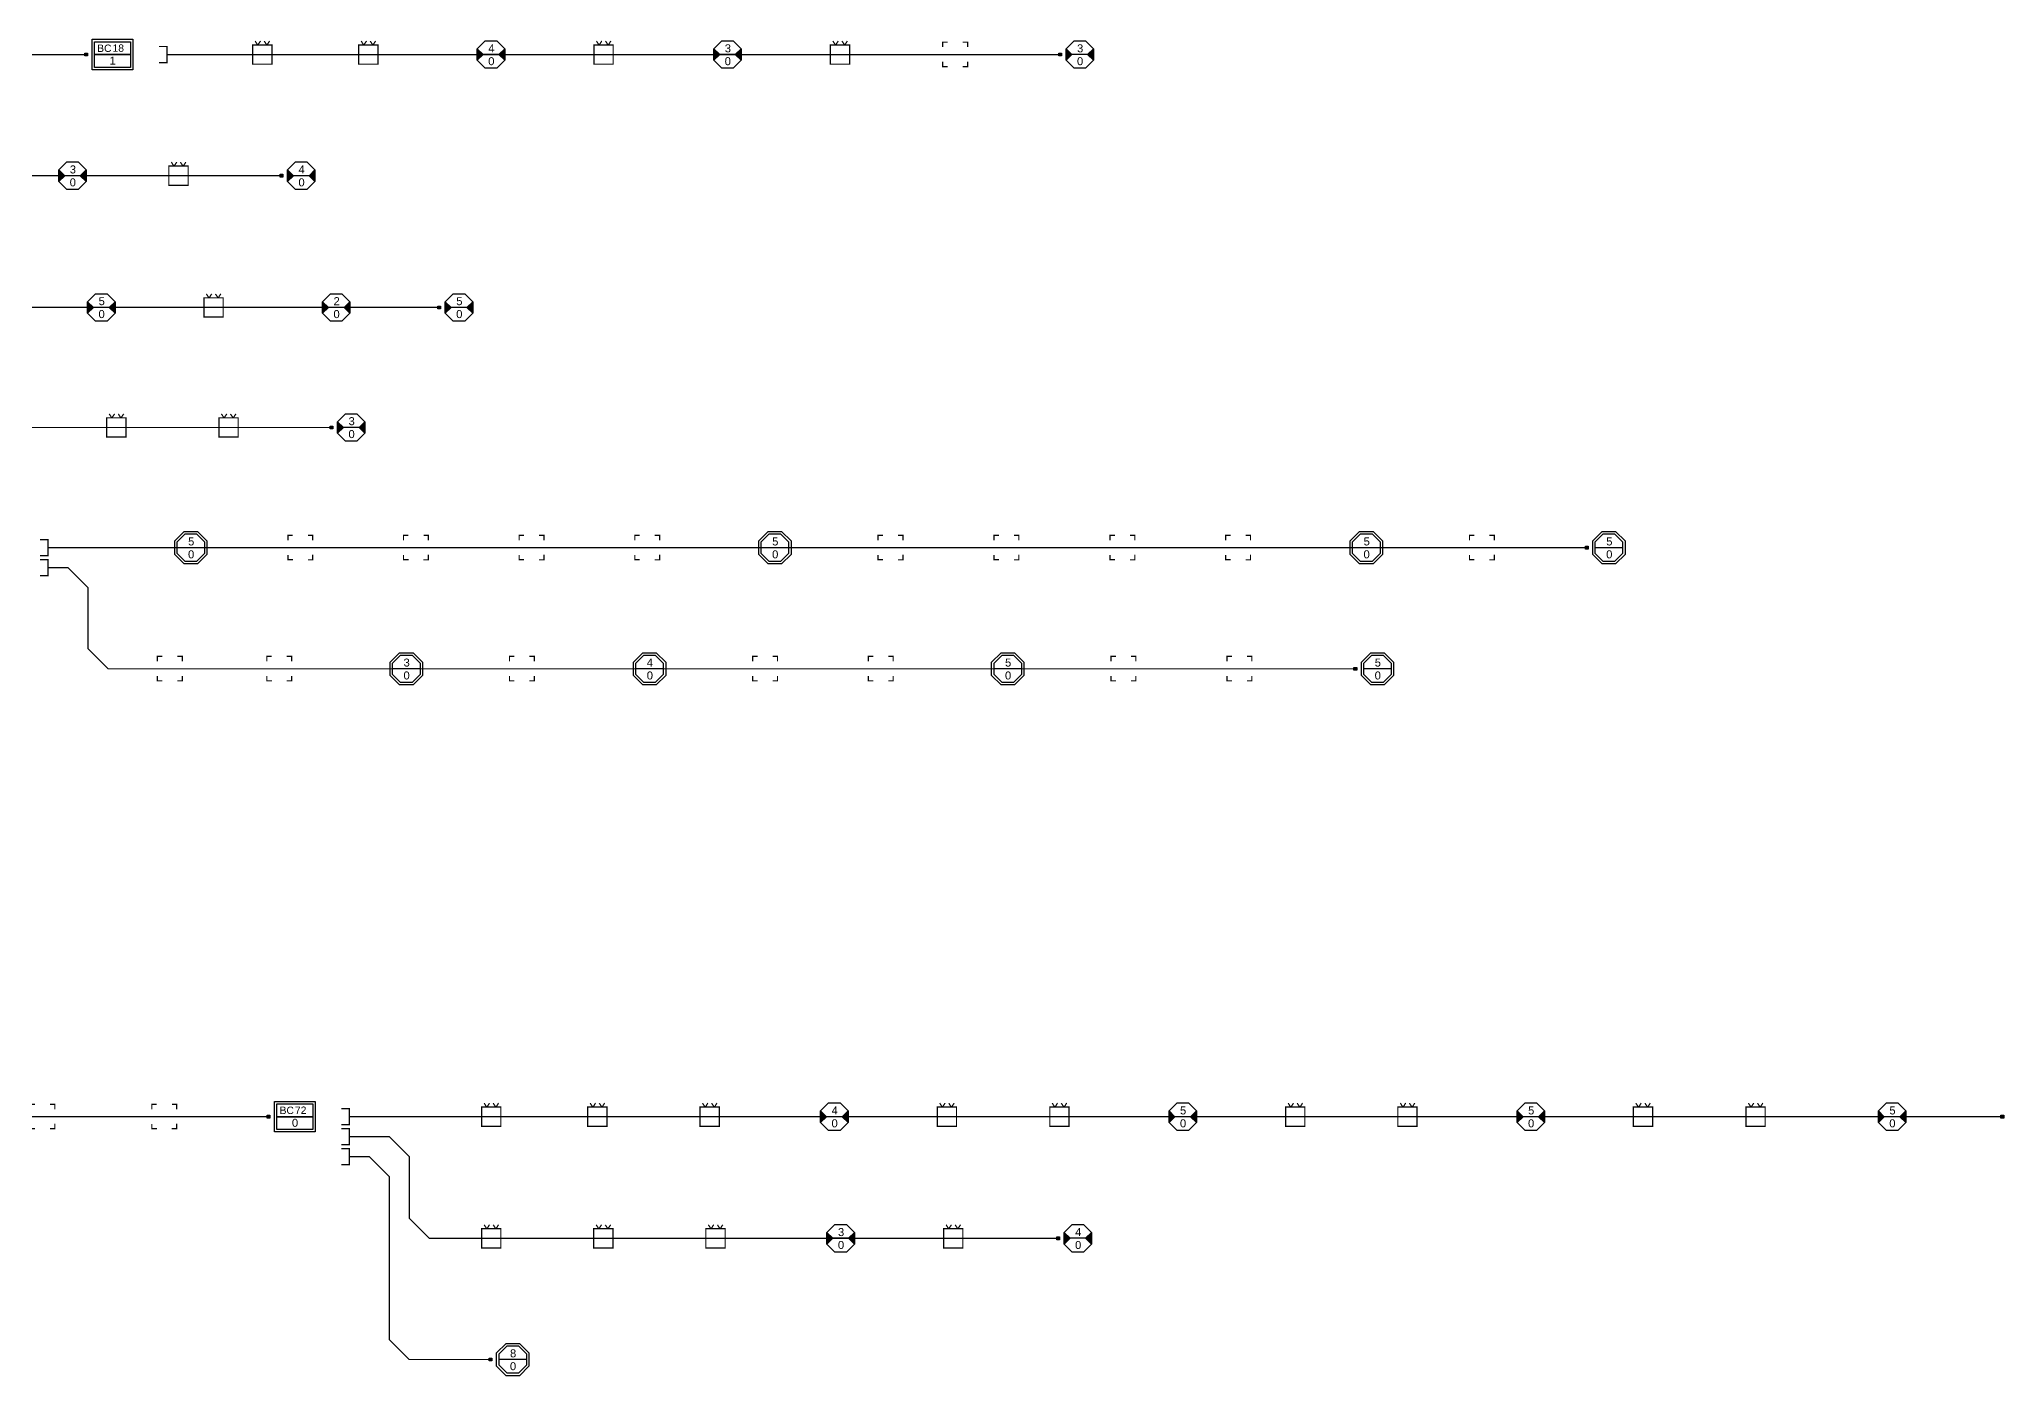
# Model space of a CAD drawing. Header units: millimetres. Extents: x -8 to 2215, y -1075 to 4.
# Drawn here: x 583.6 to 1074.5, y -329.9 to 3.8 of the extents above; entities that cross this region are included whole.
import ezdxf
from ezdxf.enums import TextEntityAlignment as Align

# ---------------------------------------------------------------- set-up
doc = ezdxf.new("R2010")
doc.units = ezdxf.units.MM
for name, color, linetype in [('1 - 012Fo Conduite', 4, '12Fo'), ('1 - 024Fo Conduite', 110, '24Fo'), ('1 - 072Fo Conduite', 40, '72Fo'), ('1 - 096Fo Conduite', 30, '96Fo'), ('2 - 012Fo Aerien', 4, '12Fo AERIEN'), ('2 - 024Fo Aerien', 110, '24Fo AERIEN'), ('2 - 048Fo Aerien', 60, '48Fo AERIEN'), ('BPE', 122, 'Continuous'), ('BPEFACADE', 7, 'Continuous'), ('PBO-CHB', 122, 'Continuous'), ('PBO-POT', 5, 'Continuous'), ('PBOCHB', 7, 'Continuous'), ('PBOPOT', 7, 'Continuous'), ('PDTCHB', 7, 'Continuous'), ('PDTPOT', 7, 'Continuous')]:
    doc.layers.add(name, color=color, linetype=linetype)
doc.styles.add('arial', font='Arial')
doc.styles.get("Standard").update_dxf_attribs({"font": 'Arial'})
doc.styles.add('TimeNR', font='Arial')
doc.linetypes.add('12Fo', pattern='A,4,-0.5,["12Fo",Standard,S=1,R=0,X=0,Y=-0.5],-3.65', length=8.15)
doc.linetypes.add('12Fo AERIEN', pattern='A,4,[131,Arial,S=1,R=0,X=0,Y=-1],4,-0.5,["12Fo",Standard,S=1,R=0,X=0,Y=-0.5],-3.65', length=12.15)
doc.linetypes.add('24Fo', pattern='A,4,-0.5,["24Fo",Standard,S=1,R=0,X=0,Y=-0.5],-3.65', length=8.15)
doc.linetypes.add('24Fo AERIEN', pattern='A,4,[131,Arial,S=1,R=0,X=0,Y=-1],4,-0.5,["24Fo",Standard,S=1,R=0,X=0,Y=-0.5],-3.65', length=12.15)
doc.linetypes.add('48Fo AERIEN', pattern='A,4,[131,Arial,S=1,R=0,X=0,Y=-1],4,-0.5,["48Fo",Standard,S=1,R=0,X=0,Y=-0.5],-3.65', length=12.15)
doc.linetypes.add('72Fo', pattern='A,4,-0.5,["72Fo",Standard,S=1,R=0,X=0,Y=-0.5],-3.65', length=8.15)
doc.linetypes.add('96Fo', pattern='A,4,-0.5,["96Fo",Standard,S=1,R=0,X=0,Y=-0.5],-3.65', length=8.15)

# ---------------------------------------------------------------- blocks, each defined once
blk = doc.blocks.new('PBOPOT')
for points in [[(-3.43, -1.43), (-1.95, 0), (-3.43, 1.43)], [(3.43, 1.43), (1.95, 0), (3.43, -1.43)]]:
    blk.add_hatch(color=256).paths.add_polyline_path(points)
at = {"flags": 128}
blk.add_lwpolyline([(1.43, 3.43), (3.43, 1.43), (3.43, -1.43), (1.43, -3.43), (-1.43, -3.43), (-3.43, -1.43), (-3.43, 1.43), (-1.43, 3.43)], close=True, dxfattribs=at)
for points in [[(-3.43, -1.43), (-1.95, 0), (-3.43, 1.43)], [(1.95, 0), (-1.95, 0)], [(3.43, -1.43), (1.95, 0), (3.43, 1.43)]]:
    blk.add_lwpolyline(points, dxfattribs=at)
at = {"color": 0}
blk.add_attdef('NOE_NUM', text='', height=2, dxfattribs=at).set_placement((0, 8.27), align=Align.MIDDLE_CENTER)
at = {"color": 0, "style": 'arial'}
for tag, p in [('NOE_NBLR', (0.1, 1.56)), ('NOE_NBEPIS', (0.08, -1.66))]:
    blk.add_attdef(tag, text='', height=2, dxfattribs=at).set_placement(p, align=Align.MIDDLE_CENTER)
at = {"flags": 1}
for tag, p in [('MAT_REF', (-0.03, -4.61)), ('ADR_VILLE', (-0.18, -8.61)), ('NOE_USAGE', (0, -6.61)), ('ADR_INSEE', (-0.07, -9.61)), ('ADR_VOIE', (-0.1, -8.11)), ('ADR_CPLT', (-0.06, -9.11)), ('NOE_TYPE', (-0.04, -5.11)), ('MAT_CAPA', (-0.03, -5.61)), ('ADR_NUM', (0.03, -7.61)), ('.', (0.05, -7.11)), ('INF_NATURE', (-0.09, -11.61)), ('INF_PROPRI', (-0.1, -12.11)), ('SEC_NUM', (0.02, -11.11)), ('ADR_CP', (-0.01, -10.11))]:
    blk.add_attdef(tag, text='', height=0.3, dxfattribs=at).set_placement(p, align=Align.MIDDLE_CENTER)
blk.add_attdef('NOE_POSE', text='', height=0.3, dxfattribs=at).set_placement((-1.13, -6.06), align=Align.MIDDLE_LEFT)
blk.add_attdef('INF_NUM', text='', height=0.3, dxfattribs=at).set_placement((0.95, -10.55), align=Align.MIDDLE_RIGHT)
blk = doc.blocks.new('BLKSYN.091')
at = {"layer": 'PBO-POT', "linetype": 'ByBlock'}
ref = blk.add_blockref('PBOPOT', (0, 0), dxfattribs=at)
ref.add_attrib('NOE_NBLR', '4', dxfattribs={"layer": '0', "height": 2, "style": 'arial'}).set_placement((0.1, 1.56), align=Align.MIDDLE_CENTER)
ref.add_attrib('NOE_NBEPIS', '0', dxfattribs={"layer": '0', "height": 2, "style": 'arial'}).set_placement((0.08, -1.66), align=Align.MIDDLE_CENTER)
blk = doc.blocks.new('BLKSYN.094')
at = {"layer": 'PBO-POT', "linetype": 'ByBlock'}
ref = blk.add_blockref('PBOPOT', (0, 0), dxfattribs=at)
ref.add_attrib('NOE_NBLR', '3', dxfattribs={"layer": '0', "height": 2, "style": 'arial'}).set_placement((0.1, 1.56), align=Align.MIDDLE_CENTER)
ref.add_attrib('NOE_NBEPIS', '0', dxfattribs={"layer": '0', "height": 2, "style": 'arial'}).set_placement((0.08, -1.66), align=Align.MIDDLE_CENTER)
blk = doc.blocks.new('BLKSYN.096')
at = {"layer": 'PBO-POT', "linetype": 'ByBlock'}
ref = blk.add_blockref('PBOPOT', (0, 0), dxfattribs=at)
ref.add_attrib('NOE_NBLR', '3', dxfattribs={"layer": '0', "height": 2, "style": 'arial'}).set_placement((0.1, 1.56), align=Align.MIDDLE_CENTER)
ref.add_attrib('NOE_NBEPIS', '0', dxfattribs={"layer": '0', "height": 2, "style": 'arial'}).set_placement((0.08, -1.66), align=Align.MIDDLE_CENTER)
blk = doc.blocks.new('BLKSYN.087')
at = {"layer": 'PBO-POT', "linetype": 'ByBlock'}
ref = blk.add_blockref('PBOPOT', (0, 0), dxfattribs=at)
ref.add_attrib('NOE_NBLR', '3', dxfattribs={"layer": '0', "height": 2, "style": 'arial'}).set_placement((0.1, 1.56), align=Align.MIDDLE_CENTER)
ref.add_attrib('NOE_NBEPIS', '0', dxfattribs={"layer": '0', "height": 2, "style": 'arial'}).set_placement((0.08, -1.66), align=Align.MIDDLE_CENTER)
blk = doc.blocks.new('BLKSYN.088')
at = {"layer": 'PBO-POT', "linetype": 'ByBlock'}
ref = blk.add_blockref('PBOPOT', (0, 0), dxfattribs=at)
ref.add_attrib('NOE_NBLR', '4', dxfattribs={"layer": '0', "height": 2, "style": 'arial'}).set_placement((0.1, 1.56), align=Align.MIDDLE_CENTER)
ref.add_attrib('NOE_NBEPIS', '0', dxfattribs={"layer": '0', "height": 2, "style": 'arial'}).set_placement((0.08, -1.66), align=Align.MIDDLE_CENTER)
blk = doc.blocks.new('BLKSYN.081')
at = {"layer": 'PBO-POT', "linetype": 'ByBlock'}
ref = blk.add_blockref('PBOPOT', (0, 0), dxfattribs=at)
ref.add_attrib('NOE_NBLR', '5', dxfattribs={"layer": '0', "height": 2, "style": 'arial'}).set_placement((0.1, 1.56), align=Align.MIDDLE_CENTER)
ref.add_attrib('NOE_NBEPIS', '0', dxfattribs={"layer": '0', "height": 2, "style": 'arial'}).set_placement((0.08, -1.66), align=Align.MIDDLE_CENTER)
blk = doc.blocks.new('BLKSYN.083')
at = {"layer": 'PBO-POT', "linetype": 'ByBlock'}
ref = blk.add_blockref('PBOPOT', (0, 0), dxfattribs=at)
ref.add_attrib('NOE_NBLR', '2', dxfattribs={"layer": '0', "height": 2, "style": 'arial'}).set_placement((0.1, 1.56), align=Align.MIDDLE_CENTER)
ref.add_attrib('NOE_NBEPIS', '0', dxfattribs={"layer": '0', "height": 2, "style": 'arial'}).set_placement((0.08, -1.66), align=Align.MIDDLE_CENTER)
blk = doc.blocks.new('BLKSYN.085')
at = {"layer": 'PBO-POT', "linetype": 'ByBlock'}
ref = blk.add_blockref('PBOPOT', (0, 0), dxfattribs=at)
ref.add_attrib('NOE_NBLR', '5', dxfattribs={"layer": '0', "height": 2, "style": 'arial'}).set_placement((0.1, 1.56), align=Align.MIDDLE_CENTER)
ref.add_attrib('NOE_NBEPIS', '0', dxfattribs={"layer": '0', "height": 2, "style": 'arial'}).set_placement((0.08, -1.66), align=Align.MIDDLE_CENTER)
blk = doc.blocks.new('BLKSYN.074')
at = {"layer": 'PBO-POT', "linetype": 'ByBlock'}
ref = blk.add_blockref('PBOPOT', (0, 0), dxfattribs=at)
ref.add_attrib('NOE_NBLR', '3', dxfattribs={"layer": '0', "height": 2, "style": 'arial'}).set_placement((0.1, 1.56), align=Align.MIDDLE_CENTER)
ref.add_attrib('NOE_NBEPIS', '0', dxfattribs={"layer": '0', "height": 2, "style": 'arial'}).set_placement((0.08, -1.66), align=Align.MIDDLE_CENTER)
blk = doc.blocks.new('BLKSYN.001')
at = {"layer": 'PBO-POT', "linetype": 'ByBlock'}
ref = blk.add_blockref('PBOPOT', (0, 0), dxfattribs=at)
ref.add_attrib('NOE_NBLR', '4', dxfattribs={"layer": '0', "height": 2, "style": 'arial'}).set_placement((0.1, 1.56), align=Align.MIDDLE_CENTER)
ref.add_attrib('NOE_NBEPIS', '0', dxfattribs={"layer": '0', "height": 2, "style": 'arial'}).set_placement((0.08, -1.66), align=Align.MIDDLE_CENTER)
blk = doc.blocks.new('BLKSYN.005')
at = {"layer": 'PBO-POT', "linetype": 'ByBlock'}
ref = blk.add_blockref('PBOPOT', (0, 0), dxfattribs=at)
ref.add_attrib('NOE_NBLR', '5', dxfattribs={"layer": '0', "height": 2, "style": 'arial'}).set_placement((0.1, 1.56), align=Align.MIDDLE_CENTER)
ref.add_attrib('NOE_NBEPIS', '0', dxfattribs={"layer": '0', "height": 2, "style": 'arial'}).set_placement((0.08, -1.66), align=Align.MIDDLE_CENTER)
blk = doc.blocks.new('BLKSYN.008')
at = {"layer": 'PBO-POT', "linetype": 'ByBlock'}
ref = blk.add_blockref('PBOPOT', (0, 0), dxfattribs=at)
ref.add_attrib('NOE_NBLR', '5', dxfattribs={"layer": '0', "height": 2, "style": 'arial'}).set_placement((0.1, 1.56), align=Align.MIDDLE_CENTER)
ref.add_attrib('NOE_NBEPIS', '0', dxfattribs={"layer": '0', "height": 2, "style": 'arial'}).set_placement((0.08, -1.66), align=Align.MIDDLE_CENTER)
blk = doc.blocks.new('BLKSYN.011')
at = {"layer": 'PBO-POT', "linetype": 'ByBlock'}
ref = blk.add_blockref('PBOPOT', (0, 0), dxfattribs=at)
ref.add_attrib('NOE_NBLR', '5', dxfattribs={"layer": '0', "height": 2, "style": 'arial'}).set_placement((0.1, 1.56), align=Align.MIDDLE_CENTER)
ref.add_attrib('NOE_NBEPIS', '0', dxfattribs={"layer": '0', "height": 2, "style": 'arial'}).set_placement((0.08, -1.66), align=Align.MIDDLE_CENTER)
blk = doc.blocks.new('BLKSYN.034')
at = {"layer": 'PBO-POT', "linetype": 'ByBlock'}
ref = blk.add_blockref('PBOPOT', (0, 0), dxfattribs=at)
ref.add_attrib('NOE_NBLR', '3', dxfattribs={"layer": '0', "height": 2, "style": 'arial'}).set_placement((0.1, 1.56), align=Align.MIDDLE_CENTER)
ref.add_attrib('NOE_NBEPIS', '0', dxfattribs={"layer": '0', "height": 2, "style": 'arial'}).set_placement((0.08, -1.66), align=Align.MIDDLE_CENTER)
blk = doc.blocks.new('BLKSYN.038')
at = {"layer": 'PBO-POT', "linetype": 'ByBlock'}
ref = blk.add_blockref('PBOPOT', (0, 0), dxfattribs=at)
ref.add_attrib('NOE_NBLR', '4', dxfattribs={"layer": '0', "height": 2, "style": 'arial'}).set_placement((0.1, 1.56), align=Align.MIDDLE_CENTER)
ref.add_attrib('NOE_NBEPIS', '0', dxfattribs={"layer": '0', "height": 2, "style": 'arial'}).set_placement((0.08, -1.66), align=Align.MIDDLE_CENTER)
blk = doc.blocks.new('BPECHB')
at = {"color": 122, "linetype": 'Continuous', "flags": 128}
for points in [[(-5.09, 3.81), (5.09, 3.81), (5.09, -3.81), (-5.09, -3.81)], [(-4.49, 3.21), (4.49, 3.21), (4.49, -3.21), (-4.49, -3.21)]]:
    blk.add_lwpolyline(points, close=True, dxfattribs=at)
at = {"color": 122, "flags": 128}
for points in [[(-4.49, 3.21), (4.49, 3.21), (4.49, 0), (-4.49, 0)], [(-4.49, 0), (4.49, 0), (4.49, -3.21), (-4.49, -3.21)]]:
    blk.add_lwpolyline(points, close=True, dxfattribs=at)
at = {"color": 122}
blk.add_text(' BC', height=1.844, dxfattribs=at).set_placement((-4.55, 0.66))
at = {"color": 122, "flags": 1}
blk.add_attdef('NOE_NUM', text='', height=2, dxfattribs=at).set_placement((0.27, 7.15), align=Align.MIDDLE_CENTER)
at = {"color": 122, "linetype": 'ByBlock', "style": 'TimeNR'}
blk.add_attdef('NOE_NBEPIS', text='', height=1.84, dxfattribs=at).set_placement((0, 1.61), align=Align.MIDDLE_LEFT)
at = {"color": 122, "style": 'arial'}
blk.add_attdef('NOE_NBLR', text='', height=2, dxfattribs=at).set_placement((0.02, -1.53), align=Align.MIDDLE_CENTER)
at = {"flags": 1}
for tag, p in [('NOE_USAGE', (0.24, -7.73)), ('ADR_VILLE', (0.25, -9.73)), ('MAT_CAPA', (0.24, -6.73)), ('NOE_TYPE', (0.24, -6.23)), ('ADR_VOIE', (0.25, -9.23)), ('ADR_NUM', (0.25, -8.73)), ('MAT_REF', (0.24, -5.73)), ('.', (0.24, -8.23)), ('INF_NATURE', (0.24, -12.73)), ('INF_PROPRI', (0.24, -13.23)), ('ADR_INSEE', (0.25, -10.73)), ('ADR_CPLT', (0.25, -10.23)), ('SEC_NUM', (0.24, -12.23)), ('ADR_CP', (0.25, -11.23))]:
    blk.add_attdef(tag, text='', height=0.3, dxfattribs=at).set_placement(p, align=Align.MIDDLE_CENTER)
blk.add_attdef('NOE_POSE', text='', height=0.3, dxfattribs=at).set_placement((-0.88, -7.18), align=Align.MIDDLE_LEFT)
blk.add_attdef('INF_NUM', text='', height=0.3, dxfattribs=at).set_placement((1.24, -11.67), align=Align.MIDDLE_RIGHT)
blk = doc.blocks.new('BLKSYN.099')
at = {"layer": 'BPE', "linetype": 'ByBlock'}
ref = blk.add_blockref('BPECHB', (0, 0), dxfattribs=at)
ref.add_attrib('NOE_NBEPIS', '18', dxfattribs={"layer": '0', "height": 1.844, "style": 'TimeNR'}).set_placement((0, 1.61), align=Align.MIDDLE_LEFT)
ref.add_attrib('NOE_NBLR', '1', dxfattribs={"layer": '0', "height": 2, "style": 'arial'}).set_placement((0.02, -1.53), align=Align.MIDDLE_CENTER)
blk = doc.blocks.new('BLKSYN.041')
at = {"layer": 'BPE', "linetype": 'ByBlock'}
ref = blk.add_blockref('BPECHB', (0, 0), dxfattribs=at)
ref.add_attrib('NOE_NBEPIS', '72', dxfattribs={"layer": '0', "height": 1.844, "style": 'TimeNR'}).set_placement((0, 1.61), align=Align.MIDDLE_LEFT)
ref.add_attrib('NOE_NBLR', '0', dxfattribs={"layer": '0', "height": 2, "style": 'arial'}).set_placement((0.02, -1.53), align=Align.MIDDLE_CENTER)
blk = doc.blocks.new('PBOCHB')
at = {"flags": 128}
for points in [[(1.68, 4.03), (4.03, 1.68), (4.03, -1.68), (1.68, -4.03), (-1.68, -4.03), (-4.03, -1.68), (-4.03, 1.68), (-1.68, 4.03)], [(1.43, 3.43), (3.43, 1.43), (3.43, -1.43), (1.43, -3.43), (-1.43, -3.43), (-3.43, -1.43), (-3.43, 1.43), (-1.43, 3.43)]]:
    blk.add_lwpolyline(points, close=True, dxfattribs=at)
blk.add_lwpolyline([(3.43, 0), (-3.43, 0)], dxfattribs=at)
blk.add_attdef('NOE_NUM', text='', height=2).set_placement((0.04, 8.27), align=Align.MIDDLE_CENTER)
at = {"color": 0, "style": 'arial'}
for tag, p in [('NOE_NBLR', (0.1, 1.56)), ('NOE_NBEPIS', (0.08, -1.66))]:
    blk.add_attdef(tag, text='', height=2, dxfattribs=at).set_placement(p, align=Align.MIDDLE_CENTER)
at = {"flags": 1}
for tag, p in [('MAT_REF', (0.07, -4.61)), ('NOE_USAGE', (0.04, -6.61)), ('ADR_INSEE', (0.11, -9.61)), ('MAT_CAPA', (0.06, -5.61)), ('ADR_NUM', (0.01, -7.61)), ('NOE_TYPE', (0.08, -5.11)), ('ADR_CPLT', (0.1, -9.11)), ('ADR_VOIE', (0.13, -8.11)), ('ADR_VILLE', (0.21, -8.61)), ('.', (-0.02, -7.11)), ('INF_NATURE', (0.13, -11.61)), ('INF_PROPRI', (0.14, -12.11)), ('SEC_NUM', (0.02, -11.11)), ('ADR_CP', (0.04, -10.11))]:
    blk.add_attdef(tag, text='', height=0.3, dxfattribs=at).set_placement(p, align=Align.MIDDLE_CENTER)
blk.add_attdef('NOE_POSE', text='', height=0.3, dxfattribs=at).set_placement((-1.13, -6.06), align=Align.MIDDLE_LEFT)
blk.add_attdef('INF_NUM', text='', height=0.3, dxfattribs=at).set_placement((1.13, -10.55), align=Align.MIDDLE_RIGHT)
blk = doc.blocks.new('BLKSYN.101')
at = {"layer": 'PBO-CHB', "linetype": 'ByBlock'}
ref = blk.add_blockref('PBOCHB', (0, 0), dxfattribs=at)
ref.add_attrib('NOE_NBLR', '5', dxfattribs={"layer": '0', "height": 2, "style": 'arial'}).set_placement((0.1, 1.56), align=Align.MIDDLE_CENTER)
ref.add_attrib('NOE_NBEPIS', '0', dxfattribs={"layer": '0', "height": 2, "style": 'arial'}).set_placement((0.08, -1.66), align=Align.MIDDLE_CENTER)
blk = doc.blocks.new('BLKSYN.102')
at = {"layer": 'PBO-CHB', "linetype": 'ByBlock'}
ref = blk.add_blockref('PBOCHB', (0, 0), dxfattribs=at)
ref.add_attrib('NOE_NBLR', '5', dxfattribs={"layer": '0', "height": 2, "style": 'arial'}).set_placement((0.1, 1.56), align=Align.MIDDLE_CENTER)
ref.add_attrib('NOE_NBEPIS', '0', dxfattribs={"layer": '0', "height": 2, "style": 'arial'}).set_placement((0.08, -1.66), align=Align.MIDDLE_CENTER)
blk = doc.blocks.new('BLKSYN.107')
at = {"layer": 'PBO-CHB', "linetype": 'ByBlock'}
ref = blk.add_blockref('PBOCHB', (0, 0), dxfattribs=at)
ref.add_attrib('NOE_NBLR', '5', dxfattribs={"layer": '0', "height": 2, "style": 'arial'}).set_placement((0.1, 1.56), align=Align.MIDDLE_CENTER)
ref.add_attrib('NOE_NBEPIS', '0', dxfattribs={"layer": '0', "height": 2, "style": 'arial'}).set_placement((0.08, -1.66), align=Align.MIDDLE_CENTER)
blk = doc.blocks.new('BLKSYN.112')
at = {"layer": 'PBO-CHB', "linetype": 'ByBlock'}
ref = blk.add_blockref('PBOCHB', (0, 0), dxfattribs=at)
ref.add_attrib('NOE_NBLR', '5', dxfattribs={"layer": '0', "height": 2, "style": 'arial'}).set_placement((0.1, 1.56), align=Align.MIDDLE_CENTER)
ref.add_attrib('NOE_NBEPIS', '0', dxfattribs={"layer": '0', "height": 2, "style": 'arial'}).set_placement((0.08, -1.66), align=Align.MIDDLE_CENTER)
blk = doc.blocks.new('BLKSYN.114')
at = {"layer": 'PBO-CHB', "linetype": 'ByBlock'}
ref = blk.add_blockref('PBOCHB', (0, 0), dxfattribs=at)
ref.add_attrib('NOE_NBLR', '3', dxfattribs={"layer": '0', "height": 2, "style": 'arial'}).set_placement((0.1, 1.56), align=Align.MIDDLE_CENTER)
ref.add_attrib('NOE_NBEPIS', '0', dxfattribs={"layer": '0', "height": 2, "style": 'arial'}).set_placement((0.08, -1.66), align=Align.MIDDLE_CENTER)
blk = doc.blocks.new('BLKSYN.117')
at = {"layer": 'PBO-CHB', "linetype": 'ByBlock'}
ref = blk.add_blockref('PBOCHB', (0, 0), dxfattribs=at)
ref.add_attrib('NOE_NBLR', '4', dxfattribs={"layer": '0', "height": 2, "style": 'arial'}).set_placement((0.1, 1.56), align=Align.MIDDLE_CENTER)
ref.add_attrib('NOE_NBEPIS', '0', dxfattribs={"layer": '0', "height": 2, "style": 'arial'}).set_placement((0.08, -1.66), align=Align.MIDDLE_CENTER)
blk = doc.blocks.new('BLKSYN.119')
at = {"layer": 'PBO-CHB', "linetype": 'ByBlock'}
ref = blk.add_blockref('PBOCHB', (0, 0), dxfattribs=at)
ref.add_attrib('NOE_NBLR', '5', dxfattribs={"layer": '0', "height": 2, "style": 'arial'}).set_placement((0.1, 1.56), align=Align.MIDDLE_CENTER)
ref.add_attrib('NOE_NBEPIS', '0', dxfattribs={"layer": '0', "height": 2, "style": 'arial'}).set_placement((0.08, -1.66), align=Align.MIDDLE_CENTER)
blk = doc.blocks.new('BLKSYN.122')
at = {"layer": 'PBO-CHB', "linetype": 'ByBlock'}
ref = blk.add_blockref('PBOCHB', (0, 0), dxfattribs=at)
ref.add_attrib('NOE_NBLR', '5', dxfattribs={"layer": '0', "height": 2, "style": 'arial'}).set_placement((0.1, 1.56), align=Align.MIDDLE_CENTER)
ref.add_attrib('NOE_NBEPIS', '0', dxfattribs={"layer": '0', "height": 2, "style": 'arial'}).set_placement((0.08, -1.66), align=Align.MIDDLE_CENTER)
blk = doc.blocks.new('BLKSYN.040')
at = {"layer": 'PBO-CHB', "linetype": 'ByBlock'}
ref = blk.add_blockref('PBOCHB', (0, 0), dxfattribs=at)
ref.add_attrib('NOE_NBLR', '8', dxfattribs={"layer": '0', "height": 2, "style": 'arial'}).set_placement((0.1, 1.56), align=Align.MIDDLE_CENTER)
ref.add_attrib('NOE_NBEPIS', '0', dxfattribs={"layer": '0', "height": 2, "style": 'arial'}).set_placement((0.08, -1.66), align=Align.MIDDLE_CENTER)
blk = doc.blocks.new('PDTPOT')
at = {"linetype": 'Continuous', "const_width": 0.3, "elevation": 1, "flags": 128}
blk.add_lwpolyline([(2.4, 2.4), (-2.4, 2.4), (-2.4, -2.4), (2.4, -2.4)], close=True, dxfattribs=at)
at = {"layer": 'BPEFACADE', "linetype": 'Continuous', "const_width": 0.3, "flags": 128}
for points in [[(-1.137556, 2.383611), (-1.790016, 3.383611)], [(-1.092005, 2.400302), (-0.442005, 3.400302)], [(1.134329, 2.379481), (0.481869, 3.379481)], [(1.179879, 2.396172), (1.829879, 3.396172)]]:
    blk.add_lwpolyline(points, dxfattribs=at)
blk = doc.blocks.new('BLKSYN.002')
at = {"layer": 'PBOPOT', "linetype": 'ByBlock'}
blk.add_blockref('PDTPOT', (0, 0), dxfattribs=at)
blk = doc.blocks.new('BLKSYN.003')
at = {"layer": 'PDTPOT', "linetype": 'ByBlock'}
blk.add_blockref('PDTPOT', (0, 0), dxfattribs=at)
blk = doc.blocks.new('BLKSYN.004')
at = {"layer": 'PDTPOT', "linetype": 'ByBlock'}
blk.add_blockref('PDTPOT', (0, 0), dxfattribs=at)
blk = doc.blocks.new('BLKSYN.006')
at = {"layer": 'PBOPOT', "linetype": 'ByBlock'}
blk.add_blockref('PDTPOT', (0, 0), dxfattribs=at)
blk = doc.blocks.new('BLKSYN.007')
at = {"layer": 'PDTPOT', "linetype": 'ByBlock'}
blk.add_blockref('PDTPOT', (0, 0), dxfattribs=at)
blk = doc.blocks.new('BLKSYN.009')
at = {"layer": 'PBOPOT', "linetype": 'ByBlock'}
blk.add_blockref('PDTPOT', (0, 0), dxfattribs=at)
blk = doc.blocks.new('BLKSYN.010')
at = {"layer": 'PDTPOT', "linetype": 'ByBlock'}
blk.add_blockref('PDTPOT', (0, 0), dxfattribs=at)
blk = doc.blocks.new('BLKSYN.012')
at = {"layer": 'PBOPOT', "linetype": 'ByBlock'}
blk.add_blockref('PDTPOT', (0, 0), dxfattribs=at)
blk = doc.blocks.new('BLKSYN.013')
at = {"layer": 'PDTPOT', "linetype": 'ByBlock'}
blk.add_blockref('PDTPOT', (0, 0), dxfattribs=at)
blk = doc.blocks.new('BLKSYN.035')
at = {"layer": 'PBOPOT', "linetype": 'ByBlock'}
blk.add_blockref('PDTPOT', (0, 0), dxfattribs=at)
blk = doc.blocks.new('BLKSYN.036')
at = {"layer": 'PDTPOT', "linetype": 'ByBlock'}
blk.add_blockref('PDTPOT', (0, 0), dxfattribs=at)
blk = doc.blocks.new('BLKSYN.037')
at = {"layer": 'PDTPOT', "linetype": 'ByBlock'}
blk.add_blockref('PDTPOT', (0, 0), dxfattribs=at)
blk = doc.blocks.new('BLKSYN.039')
at = {"layer": 'PBOPOT', "linetype": 'ByBlock'}
blk.add_blockref('PDTPOT', (0, 0), dxfattribs=at)
blk = doc.blocks.new('BLKSYN.076')
at = {"layer": 'PDTPOT', "linetype": 'ByBlock'}
blk.add_blockref('PDTPOT', (0, 0), dxfattribs=at)
blk = doc.blocks.new('BLKSYN.077')
at = {"layer": 'PDTPOT', "linetype": 'ByBlock'}
blk.add_blockref('PDTPOT', (0, 0), dxfattribs=at)
blk = doc.blocks.new('BLKSYN.084')
at = {"layer": 'PBOPOT', "linetype": 'ByBlock'}
blk.add_blockref('PDTPOT', (0, 0), dxfattribs=at)
blk = doc.blocks.new('BLKSYN.089')
at = {"layer": 'PBOPOT', "linetype": 'ByBlock'}
blk.add_blockref('PDTPOT', (0, 0), dxfattribs=at)
blk = doc.blocks.new('BLKSYN.092')
at = {"layer": 'PBOPOT', "linetype": 'ByBlock'}
blk.add_blockref('PDTPOT', (0, 0), dxfattribs=at)
blk = doc.blocks.new('BLKSYN.093')
at = {"layer": 'PDTPOT', "linetype": 'ByBlock'}
blk.add_blockref('PDTPOT', (0, 0), dxfattribs=at)
blk = doc.blocks.new('BLKSYN.095')
at = {"layer": 'PBOPOT', "linetype": 'ByBlock'}
blk.add_blockref('PDTPOT', (0, 0), dxfattribs=at)
blk = doc.blocks.new('BLKSYN.097')
at = {"layer": 'PBOPOT', "linetype": 'ByBlock'}
blk.add_blockref('PDTPOT', (0, 0), dxfattribs=at)
blk = doc.blocks.new('PDTCHB')
at = {"layer": 'BPEFACADE', "color": 7, "linetype": 'Continuous', "const_width": 0.3, "flags": 128}
for points in [[(-3.109863, 1.852839), (-3.109985, 3.09603), (-1.890085, 3.09603)], [(3.09515, 1.854033), (3.095272, 3.097224), (1.875372, 3.097224)], [(-1.866312, -3.016638), (-3.109503, -3.016961), (-3.1097, -1.797061)], [(3.097978, -1.776809), (3.097978, -3.02), (1.872531, -3.02)]]:
    blk.add_lwpolyline(points, dxfattribs=at)
blk = doc.blocks.new('BLKSYN.051')
at = {"layer": 'PDTCHB', "linetype": 'ByBlock'}
blk.add_blockref('PDTCHB', (0, 0), dxfattribs=at)
blk = doc.blocks.new('BLKSYN.052')
at = {"layer": 'PDTCHB', "linetype": 'ByBlock'}
blk.add_blockref('PDTCHB', (0, 0), dxfattribs=at)
blk = doc.blocks.new('BLKSYN.098')
at = {"layer": 'PDTPOT', "linetype": 'ByBlock'}
blk.add_blockref('PDTCHB', (0, 0), dxfattribs=at)
blk = doc.blocks.new('BLKSYN.103')
at = {"layer": 'PBOCHB', "linetype": 'ByBlock'}
blk.add_blockref('PDTCHB', (0, 0), dxfattribs=at)
blk = doc.blocks.new('BLKSYN.104')
at = {"layer": 'PDTCHB', "linetype": 'ByBlock'}
blk.add_blockref('PDTCHB', (0, 0), dxfattribs=at)
blk = doc.blocks.new('BLKSYN.105')
at = {"layer": 'PDTCHB', "linetype": 'ByBlock'}
blk.add_blockref('PDTCHB', (0, 0), dxfattribs=at)
blk = doc.blocks.new('BLKSYN.106')
at = {"layer": 'PDTCHB', "linetype": 'ByBlock'}
blk.add_blockref('PDTCHB', (0, 0), dxfattribs=at)
blk = doc.blocks.new('BLKSYN.108')
at = {"layer": 'PBOCHB', "linetype": 'ByBlock'}
blk.add_blockref('PDTCHB', (0, 0), dxfattribs=at)
blk = doc.blocks.new('BLKSYN.109')
at = {"layer": 'PDTCHB', "linetype": 'ByBlock'}
blk.add_blockref('PDTCHB', (0, 0), dxfattribs=at)
blk = doc.blocks.new('BLKSYN.110')
at = {"layer": 'PDTCHB', "linetype": 'ByBlock'}
blk.add_blockref('PDTCHB', (0, 0), dxfattribs=at)
blk = doc.blocks.new('BLKSYN.111')
at = {"layer": 'PDTCHB', "linetype": 'ByBlock'}
blk.add_blockref('PDTCHB', (0, 0), dxfattribs=at)
blk = doc.blocks.new('BLKSYN.113')
at = {"layer": 'PBOCHB', "linetype": 'ByBlock'}
blk.add_blockref('PDTCHB', (0, 0), dxfattribs=at)
blk = doc.blocks.new('BLKSYN.115')
at = {"layer": 'PBOCHB', "linetype": 'ByBlock'}
blk.add_blockref('PDTCHB', (0, 0), dxfattribs=at)
blk = doc.blocks.new('BLKSYN.116')
at = {"layer": 'PDTCHB', "linetype": 'ByBlock'}
blk.add_blockref('PDTCHB', (0, 0), dxfattribs=at)
blk = doc.blocks.new('BLKSYN.118')
at = {"layer": 'PBOCHB', "linetype": 'ByBlock'}
blk.add_blockref('PDTCHB', (0, 0), dxfattribs=at)
blk = doc.blocks.new('BLKSYN.120')
at = {"layer": 'PBOCHB', "linetype": 'ByBlock'}
blk.add_blockref('PDTCHB', (0, 0), dxfattribs=at)
blk = doc.blocks.new('BLKSYN.121')
at = {"layer": 'PDTCHB', "linetype": 'ByBlock'}
blk.add_blockref('PDTCHB', (0, 0), dxfattribs=at)
blk = doc.blocks.new('BLKSYN.123')
at = {"layer": 'PBOCHB', "linetype": 'ByBlock'}
blk.add_blockref('PDTCHB', (0, 0), dxfattribs=at)
blk = doc.blocks.new('BLKSYN.124')
at = {"layer": 'PDTCHB', "linetype": 'ByBlock'}
blk.add_blockref('PDTCHB', (0, 0), dxfattribs=at)

msp = doc.modelspace()

# ---------------------------------------------------------------- hatches: boundary and pattern name
at = {"layer": '1 - 012Fo Conduite', "linetype": 'ByBlock'}
msp.add_hatch(color=256, dxfattribs=at).paths.add_polyline_path([(696.05, -326.26), (696.05, -325.56), (696.75, -325.56), (696.75, -326.26)])
at = {"layer": '1 - 024Fo Conduite', "linetype": 'ByBlock'}
for points in [[(969.98, -123.5), (969.98, -122.8), (970.68, -122.8), (970.68, -123.5)], [(912.14, -153.75), (912.14, -153.05), (912.84, -153.05), (912.84, -153.75)]]:
    msp.add_hatch(color=256, dxfattribs=at).paths.add_polyline_path(points)
at = {"layer": '1 - 072Fo Conduite', "linetype": 'ByBlock'}
msp.add_hatch(color=256, dxfattribs=at).paths.add_polyline_path([(640.57, -265.6), (640.57, -264.9), (641.27, -264.9), (641.27, -265.6)])
at = {"layer": '1 - 096Fo Conduite', "linetype": 'ByBlock'}
msp.add_hatch(color=256, dxfattribs=at).paths.add_polyline_path([(594.99, -0.35), (594.99, 0.35), (595.69, 0.35), (595.69, -0.35)])
at = {"layer": '2 - 012Fo Aerien', "linetype": 'ByBlock'}
for points in [[(643.81, -30.6), (643.81, -29.9), (644.51, -29.9), (644.51, -30.6)], [(837.87, -295.98), (837.87, -295.28), (838.57, -295.28), (838.57, -295.98)]]:
    msp.add_hatch(color=256, dxfattribs=at).paths.add_polyline_path(points)
at = {"layer": '2 - 024Fo Aerien', "linetype": 'ByBlock'}
for points in [[(838.36, -0.35), (838.36, 0.35), (839.06, 0.35), (839.06, -0.35)], [(683.22, -63.5), (683.22, -62.8), (683.92, -62.8), (683.92, -63.5)], [(656.31, -93.47), (656.31, -92.77), (657.01, -92.77), (657.01, -93.47)]]:
    msp.add_hatch(color=256, dxfattribs=at).paths.add_polyline_path(points)
at = {"layer": '2 - 048Fo Aerien', "linetype": 'ByBlock'}
msp.add_hatch(color=256, dxfattribs=at).paths.add_polyline_path([(1073.81, -265.6), (1073.81, -264.9), (1074.51, -264.9), (1074.51, -265.6)])

# ---------------------------------------------------------------- linework, layer by layer
at = {"layer": '1 - 012Fo Conduite', "linetype": 'ByBlock', "const_width": 0.3, "flags": 128}
for points in [[(659.1, -273.25), (661.1, -273.25), (661.1, -277.25), (659.1, -277.25)], [(661.1, -275.25), (666.1, -275.25), (671.1, -280.25), (671.1, -320.91), (676.1, -325.91), (696.4, -325.91)]]:
    msp.add_lwpolyline(points, dxfattribs=at)
at = {"layer": '1 - 012Fo Conduite', "linetype": 'ByBlock', "flags": 128}
msp.add_lwpolyline([(696.05, -326.26), (696.05, -325.56), (696.75, -325.56), (696.75, -326.26), (696.05, -326.26)], close=True, dxfattribs=at)
at = {"layer": '1 - 024Fo Conduite', "linetype": 'ByBlock', "const_width": 0.3, "flags": 128}
for points in [[(583.82, -121.15), (585.82, -121.15), (585.82, -125.15), (583.82, -125.15)], [(583.82, -126.15), (585.82, -126.15), (585.82, -130.15), (583.82, -130.15)], [(585.82, -123.15), (621.49, -123.15)], [(621.49, -123.15), (648.86, -123.15)], [(648.86, -123.15), (677.76, -123.15)], [(677.76, -123.15), (706.65, -123.15)], [(706.65, -123.15), (735.55, -123.15)], [(735.55, -123.15), (767.44, -123.15)], [(767.44, -123.15), (796.34, -123.15)], [(796.34, -123.15), (825.31, -123.15)], [(825.31, -123.15), (854.29, -123.15)], [(854.29, -123.15), (883.19, -123.15)], [(883.19, -123.15), (915.23, -123.15)], [(915.23, -123.15), (944.13, -123.15)], [(944.13, -123.15), (970.33, -123.15)], [(585.82, -128.15), (590.82, -128.15), (595.82, -133.15), (595.82, -148.4), (600.82, -153.4), (616.25, -153.4)], [(616.25, -153.4), (643.6, -153.4)], [(643.6, -153.4), (675.33, -153.4)], [(675.33, -153.4), (704.23, -153.4)], [(704.23, -153.4), (736.12, -153.4)], [(736.12, -153.4), (765.01, -153.4)], [(765.01, -153.4), (793.91, -153.4)], [(793.91, -153.4), (825.64, -153.4)], [(825.64, -153.4), (854.54, -153.4)], [(854.54, -153.4), (883.52, -153.4)], [(883.52, -153.4), (912.49, -153.4)]]:
    msp.add_lwpolyline(points, dxfattribs=at)
at = {"layer": '1 - 024Fo Conduite', "linetype": 'ByBlock', "flags": 128}
for points in [[(969.98, -123.5), (969.98, -122.8), (970.68, -122.8), (970.68, -123.5), (969.98, -123.5)], [(912.14, -153.75), (912.14, -153.05), (912.84, -153.05), (912.84, -153.75), (912.14, -153.75)]]:
    msp.add_lwpolyline(points, close=True, dxfattribs=at)
at = {"layer": '1 - 072Fo Conduite', "linetype": 'ByBlock', "flags": 128}
msp.add_lwpolyline([(640.57, -265.6), (640.57, -264.9), (641.27, -264.9), (641.27, -265.6), (640.57, -265.6)], close=True, dxfattribs=at)
at = {"layer": '1 - 072Fo Conduite', "linetype": 'ByBlock', "const_width": 0.3, "flags": 128}
for points in [[(552.6, -265.25), (584.42, -265.25)], [(584.42, -265.25), (614.87, -265.25)], [(614.87, -265.25), (640.92, -265.25)]]:
    msp.add_lwpolyline(points, dxfattribs=at)
at = {"layer": '1 - 096Fo Conduite', "linetype": 'ByBlock', "const_width": 0.3, "flags": 128}
msp.add_lwpolyline([(549.32, 0), (595.34, 0)], dxfattribs=at)
at = {"layer": '1 - 096Fo Conduite', "linetype": 'ByBlock', "flags": 128}
msp.add_lwpolyline([(594.99, -0.35), (594.99, 0.35), (595.69, 0.35), (595.69, -0.35), (594.99, -0.35)], close=True, dxfattribs=at)
at = {"layer": '2 - 012Fo Aerien', "linetype": 'ByBlock', "const_width": 0.3, "flags": 128}
for points in [[(562.91, -5), (567.91, -5), (572.91, -10), (572.91, -25.25), (577.91, -30.25), (591.92, -30.25)], [(591.92, -30.25), (618.41, -30.25)], [(618.41, -30.25), (644.16, -30.25)], [(659.1, -268.25), (661.1, -268.25), (661.1, -272.25), (659.1, -272.25)], [(661.1, -270.25), (671.1, -270.25), (676.1, -275.25), (676.1, -290.63), (681.1, -295.63), (696.57, -295.63)], [(696.57, -295.63), (724.57, -295.63)], [(724.57, -295.63), (752.6, -295.63)], [(752.6, -295.63), (783.89, -295.63)], [(783.89, -295.63), (812.01, -295.63)], [(812.01, -295.63), (838.22, -295.63)]]:
    msp.add_lwpolyline(points, dxfattribs=at)
at = {"layer": '2 - 012Fo Aerien', "linetype": 'ByBlock', "flags": 128}
for points in [[(643.81, -30.6), (643.81, -29.9), (644.51, -29.9), (644.51, -30.6), (643.81, -30.6)], [(837.87, -295.98), (837.87, -295.28), (838.57, -295.28), (838.57, -295.98), (837.87, -295.98)]]:
    msp.add_lwpolyline(points, close=True, dxfattribs=at)
at = {"layer": '2 - 024Fo Aerien', "linetype": 'ByBlock', "const_width": 0.3, "flags": 128}
for points in [[(613.52, 2), (615.52, 2), (615.52, -2), (613.52, -2)], [(615.52, 0), (639.35, 0)], [(639.35, 0), (665.84, 0)], [(665.84, 0), (696.5, 0)], [(696.5, 0), (724.63, 0)], [(724.63, 0), (755.6, 0)], [(755.6, 0), (783.72, 0)], [(783.72, 0), (812.5, 0)], [(812.5, 0), (838.71, 0)], [(568.45, -63.15), (599.12, -63.15)], [(599.12, -63.15), (627.16, -63.15)], [(627.16, -63.15), (657.83, -63.15)], [(657.83, -63.15), (683.57, -63.15)], [(574.8, -93.12), (602.88, -93.12)], [(602.88, -93.12), (630.92, -93.12)], [(630.92, -93.12), (656.66, -93.12)]]:
    msp.add_lwpolyline(points, dxfattribs=at)
at = {"layer": '2 - 024Fo Aerien', "linetype": 'ByBlock', "flags": 128}
for points in [[(838.36, -0.35), (838.36, 0.35), (839.06, 0.35), (839.06, -0.35), (838.36, -0.35)], [(683.22, -63.5), (683.22, -62.8), (683.92, -62.8), (683.92, -63.5), (683.22, -63.5)], [(656.31, -93.47), (656.31, -92.77), (657.01, -92.77), (657.01, -93.47), (656.31, -93.47)]]:
    msp.add_lwpolyline(points, close=True, dxfattribs=at)
at = {"layer": '2 - 048Fo Aerien', "linetype": 'ByBlock', "const_width": 0.3, "flags": 128}
for points in [[(659.1, -263.25), (661.1, -263.25), (661.1, -267.25), (659.1, -267.25)], [(661.1, -265.25), (696.57, -265.25)], [(696.57, -265.25), (723.08, -265.25)], [(723.08, -265.25), (751.15, -265.25)], [(751.15, -265.25), (782.29, -265.25)], [(782.29, -265.25), (810.41, -265.25)], [(810.41, -265.25), (838.53, -265.25)], [(838.53, -265.25), (869.36, -265.25)], [(869.36, -265.25), (897.48, -265.25)], [(897.48, -265.25), (925.52, -265.25)], [(925.52, -265.25), (956.34, -265.25)], [(956.34, -265.25), (984.38, -265.25)], [(984.38, -265.25), (1012.5, -265.25)], [(1012.5, -265.25), (1046.62, -265.25)], [(1046.62, -265.25), (1074.16, -265.25)]]:
    msp.add_lwpolyline(points, dxfattribs=at)
at = {"layer": '2 - 048Fo Aerien', "linetype": 'ByBlock', "flags": 128}
msp.add_lwpolyline([(1073.81, -265.6), (1073.81, -264.9), (1074.51, -264.9), (1074.51, -265.6), (1073.81, -265.6)], close=True, dxfattribs=at)

# ---------------------------------------------------------------- block references
at = {"layer": 'BPE', "linetype": 'ByBlock'}
for name, p in [('BLKSYN.099', (601.93, 0)), ('BLKSYN.041', (647.51, -265.25))]:
    msp.add_blockref(name, p, dxfattribs=at)
at = {"layer": 'PBO-CHB', "linetype": 'ByBlock'}
for name, p in [('BLKSYN.101', (621.49, -123.15)), ('BLKSYN.102', (767.44, -123.15)), ('BLKSYN.107', (915.23, -123.15)), ('BLKSYN.112', (975.86, -123.15)), ('BLKSYN.114', (675.33, -153.4)), ('BLKSYN.117', (736.12, -153.4)), ('BLKSYN.119', (825.64, -153.4)), ('BLKSYN.122', (918.02, -153.4)), ('BLKSYN.040', (701.93, -325.91))]:
    msp.add_blockref(name, p, dxfattribs=at)
at = {"layer": 'PBO-POT', "linetype": 'ByBlock'}
for name, p in [('BLKSYN.091', (696.5, 0)), ('BLKSYN.094', (755.6, 0)), ('BLKSYN.096', (843.63, 0)), ('BLKSYN.087', (591.92, -30.25)), ('BLKSYN.088', (649.08, -30.25)), ('BLKSYN.081', (599.12, -63.15)), ('BLKSYN.083', (657.83, -63.15)), ('BLKSYN.085', (688.5, -63.15)), ('BLKSYN.074', (661.58, -93.12)), ('BLKSYN.001', (782.29, -265.25)), ('BLKSYN.005', (869.36, -265.25)), ('BLKSYN.008', (956.34, -265.25)), ('BLKSYN.011', (1046.62, -265.25)), ('BLKSYN.034', (783.89, -295.63)), ('BLKSYN.038', (843.15, -295.63))]:
    msp.add_blockref(name, p, dxfattribs=at)
at = {"layer": 'PDTCHB', "linetype": 'ByBlock'}
for name, p in [('BLKSYN.098', (812.5, 0)), ('BLKSYN.103', (648.86, -123.15)), ('BLKSYN.104', (677.76, -123.15)), ('BLKSYN.105', (706.65, -123.15)), ('BLKSYN.106', (735.55, -123.15)), ('BLKSYN.108', (796.34, -123.15)), ('BLKSYN.109', (825.31, -123.15)), ('BLKSYN.110', (854.29, -123.15)), ('BLKSYN.111', (883.19, -123.15)), ('BLKSYN.113', (944.13, -123.15)), ('BLKSYN.115', (616.25, -153.4)), ('BLKSYN.116', (643.6, -153.4)), ('BLKSYN.118', (704.23, -153.4)), ('BLKSYN.120', (765.01, -153.4)), ('BLKSYN.121', (793.91, -153.4)), ('BLKSYN.123', (854.54, -153.4)), ('BLKSYN.124', (883.52, -153.4)), ('BLKSYN.051', (584.42, -265.25)), ('BLKSYN.052', (614.87, -265.25))]:
    msp.add_blockref(name, p, dxfattribs=at)
at = {"layer": 'PDTPOT', "linetype": 'ByBlock'}
for name, p in [('BLKSYN.092', (639.35, 0)), ('BLKSYN.093', (665.84, 0)), ('BLKSYN.095', (724.63, 0)), ('BLKSYN.097', (783.72, 0)), ('BLKSYN.089', (618.41, -30.25)), ('BLKSYN.084', (627.16, -63.15)), ('BLKSYN.076', (602.88, -93.12)), ('BLKSYN.077', (630.92, -93.12)), ('BLKSYN.002', (696.57, -265.25)), ('BLKSYN.003', (723.08, -265.25)), ('BLKSYN.004', (751.15, -265.25)), ('BLKSYN.006', (810.41, -265.25)), ('BLKSYN.007', (838.53, -265.25)), ('BLKSYN.009', (897.48, -265.25)), ('BLKSYN.010', (925.52, -265.25)), ('BLKSYN.012', (984.38, -265.25)), ('BLKSYN.013', (1012.5, -265.25)), ('BLKSYN.035', (696.57, -295.63)), ('BLKSYN.036', (724.57, -295.63)), ('BLKSYN.037', (752.6, -295.63)), ('BLKSYN.039', (812.01, -295.63))]:
    msp.add_blockref(name, p, dxfattribs=at)

doc.saveas('drawing.dxf')
